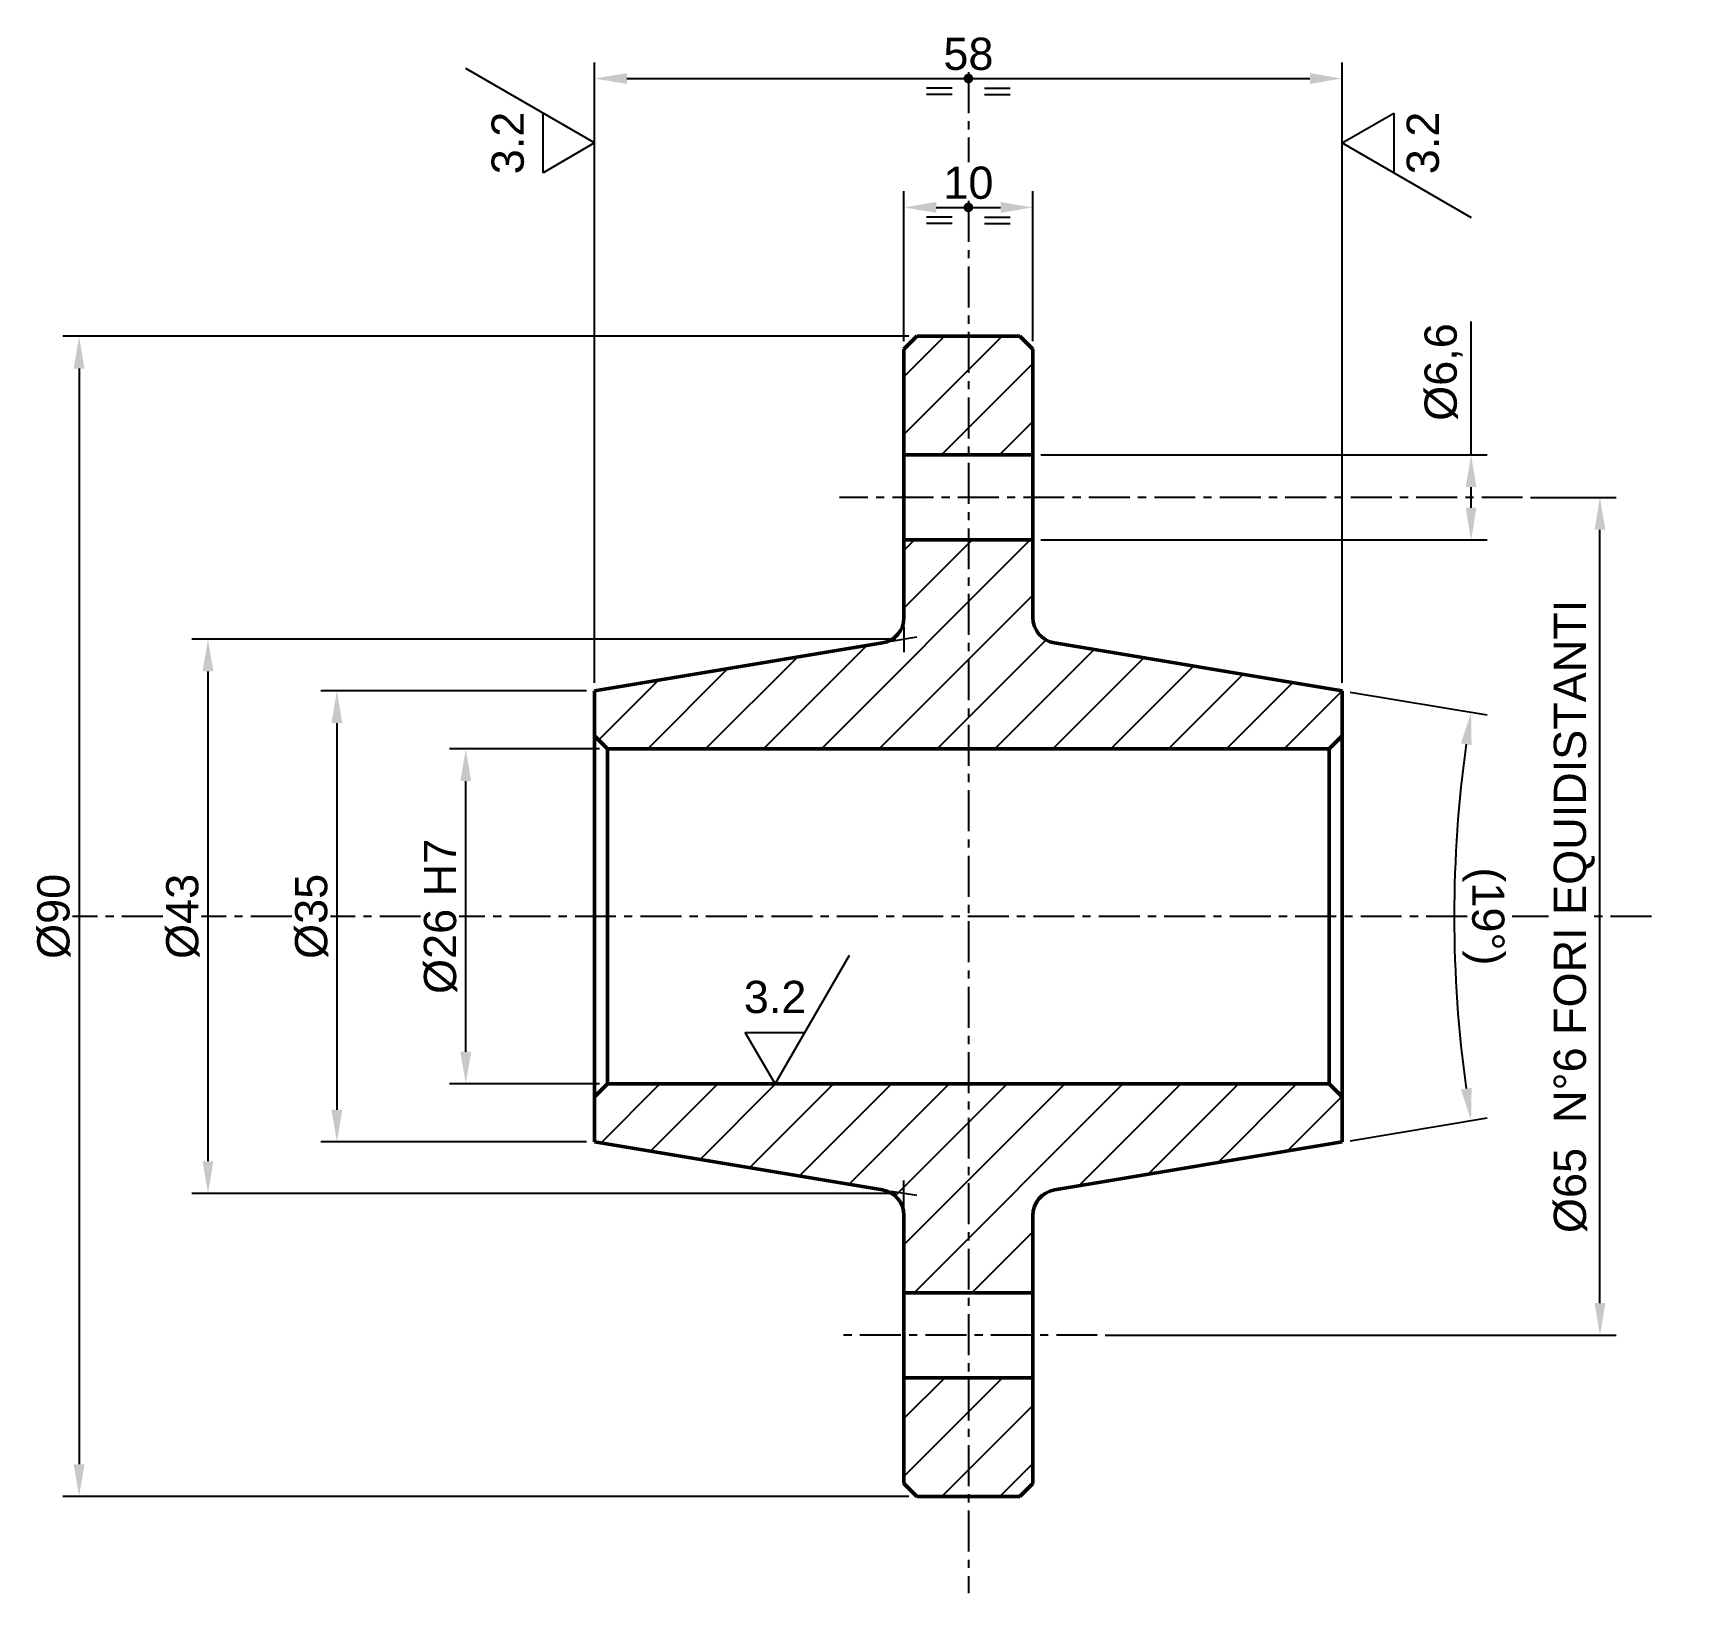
# Model space of a CAD drawing. Header units: millimetres. Extents: x 156 to 284, y 192 to 314.
import ezdxf
from ezdxf.enums import TextEntityAlignment as Align

# ---------------------------------------------------------------- set-up
doc = ezdxf.new("R2010")
doc.units = ezdxf.units.MM
doc.header["$LTSCALE"] = 0.1
doc.header["$PDSIZE"] = -5
doc.linetypes.add('CENTER', pattern=[50.8, 31.75, -6.35, 6.35, -6.35])
for name, color, linetype, lineweight in [('ASSE', 4, 'CENTER', 25), ('CONTORNO1', 7, 'Continuous', 50), ('QUOTA', 3, 'Continuous', 25), ('TRATTEGGIO', 1, 'Continuous', 25)]:
    doc.layers.add(name, color=color, linetype=linetype, lineweight=lineweight)
doc.styles.get("Standard").update_dxf_attribs({"font": 'arial.ttf'})
doc.dimstyles.new('ISO_1-1', dxfattribs={"dimtxt": 2.5, "dimasz": 2.5, "dimexe": 1.25, "dimexo": 0.625, "dimtad": 1, "dimtxsty": 'Standard', "dimcen": 2.5, "dimclrt": 2, "dimadec": 0, "dimazin": 0, "dimtfac": 1, "dimtmove": 0, "dimatfit": 3, "dimfxl": 1, "dimarcsym": 0})

# ---------------------------------------------------------------- blocks, each defined once
blk = doc.blocks.new('*D3')
at = {"layer": 'Defpoints', "color": 0}
for p in [(190, 258), (201, 258), (201, 232)]:
    blk.add_point(p, dxfattribs=at)
at = {"layer": 'QUOTA', "color": 0, "lineweight": -2}
for p, q in [((200.38, 258), (188.75, 258)), ((190, 234.5), (190, 255.5)), ((200.38, 232), (188.75, 232))]:
    blk.add_line(p, q, dxfattribs=at)
at = {"layer": 'QUOTA', "color": 0}
for points in [[(190.42, 255.5), (189.58, 255.5), (190, 258)], [(189.58, 234.5), (190.42, 234.5), (190, 232)]]:
    blk.add_solid(points, dxfattribs=at)
at = {"layer": 'QUOTA', "color": 2, "insert": (188.05, 245), "char_height": 2.5, "attachment_point": 5, "rotation": 90}
blk.add_mtext('%%C26 H7', dxfattribs=at)
blk = doc.blocks.new('*D4')
at = {"layer": 'Defpoints', "color": 0}
for p in [(200, 262.5), (180, 227.5), (200, 227.5)]:
    blk.add_point(p, dxfattribs=at)
at = {"layer": 'QUOTA', "color": 0, "lineweight": -2}
for p, q in [((199.38, 262.5), (178.75, 262.5)), ((180, 260), (180, 230)), ((199.38, 227.5), (178.75, 227.5))]:
    blk.add_line(p, q, dxfattribs=at)
at = {"layer": 'QUOTA', "color": 0}
for points in [[(180.42, 260), (179.58, 260), (180, 262.5)], [(179.58, 230), (180.42, 230), (180, 227.5)]]:
    blk.add_solid(points, dxfattribs=at)
at = {"layer": 'QUOTA', "color": 2, "insert": (178.05, 245), "char_height": 2.5, "attachment_point": 5, "rotation": 90}
blk.add_mtext('%%C35', dxfattribs=at)
blk = doc.blocks.new('*D5')
at = {"layer": 'Defpoints', "color": 0}
for p in [(224, 266.5), (170, 223.5), (224, 223.5)]:
    blk.add_point(p, dxfattribs=at)
at = {"layer": 'QUOTA', "color": 0, "lineweight": -2}
for p, q in [((223.38, 266.5), (168.75, 266.5)), ((170, 264), (170, 226)), ((223.38, 223.5), (168.75, 223.5))]:
    blk.add_line(p, q, dxfattribs=at)
at = {"layer": 'QUOTA', "color": 0}
for points in [[(170.42, 264), (169.58, 264), (170, 266.5)], [(169.58, 226), (170.42, 226), (170, 223.5)]]:
    blk.add_solid(points, dxfattribs=at)
at = {"layer": 'QUOTA', "color": 2, "insert": (168.05, 245), "char_height": 2.5, "attachment_point": 5, "rotation": 90}
blk.add_mtext('%%C43', dxfattribs=at)
blk = doc.blocks.new('*D6')
at = {"layer": 'Defpoints', "color": 0}
for p in [(225, 290), (160, 200), (225, 200)]:
    blk.add_point(p, dxfattribs=at)
at = {"layer": 'QUOTA', "color": 0, "lineweight": -2}
for p, q in [((224.38, 290), (158.75, 290)), ((160, 287.5), (160, 202.5)), ((224.38, 200), (158.75, 200))]:
    blk.add_line(p, q, dxfattribs=at)
at = {"layer": 'QUOTA', "color": 0}
for points in [[(160.42, 287.5), (159.58, 287.5), (160, 290)], [(159.58, 202.5), (160.42, 202.5), (160, 200)]]:
    blk.add_solid(points, dxfattribs=at)
at = {"layer": 'QUOTA', "color": 2, "insert": (158.05, 245), "char_height": 2.5, "attachment_point": 5, "rotation": 90}
blk.add_mtext('%%C90', dxfattribs=at)
blk = doc.blocks.new('*D7')
at = {"layer": 'Defpoints', "color": 0}
for p in [(234, 280.8), (268, 280.8), (234, 274.2)]:
    blk.add_point(p, dxfattribs=at)
at = {"layer": 'QUOTA', "color": 0, "lineweight": -2}
for p, q in [((268, 280.8), (268, 291.15)), ((234.62, 280.8), (269.25, 280.8)), ((268, 276.7), (268, 278.3)), ((234.62, 274.2), (269.25, 274.2))]:
    blk.add_line(p, q, dxfattribs=at)
at = {"layer": 'QUOTA', "color": 0}
for points in [[(268.42, 278.3), (267.58, 278.3), (268, 280.8)], [(267.58, 276.7), (268.42, 276.7), (268, 274.2)]]:
    blk.add_solid(points, dxfattribs=at)
at = {"layer": 'QUOTA', "color": 2, "insert": (265.87, 287.23), "char_height": 2.5, "attachment_point": 5, "rotation": 90}
blk.add_mtext('%%c6,6', dxfattribs=at)
blk = doc.blocks.new('*D8')
at = {"layer": 'Defpoints', "color": 0}
for p in [(272, 277.5), (278, 277.5), (239, 212.5)]:
    blk.add_point(p, dxfattribs=at)
at = {"layer": 'QUOTA', "color": 0, "lineweight": -2}
for p, q in [((272.62, 277.5), (279.25, 277.5)), ((278, 215), (278, 275)), ((239.62, 212.5), (279.25, 212.5))]:
    blk.add_line(p, q, dxfattribs=at)
at = {"layer": 'QUOTA', "color": 0}
for points in [[(278.42, 275), (277.58, 275), (278, 277.5)], [(277.58, 215), (278.42, 215), (278, 212.5)]]:
    blk.add_solid(points, dxfattribs=at)
at = {"layer": 'QUOTA', "color": 2, "insert": (276.01, 245), "char_height": 2.5, "attachment_point": 5, "rotation": 90}
blk.add_mtext('%%c65  N°6 FORI EQUIDISTANTI', dxfattribs=at)
blk = doc.blocks.new('*D9')
at = {"layer": 'Defpoints', "color": 0}
for p in [(234, 300), (224, 289), (234, 289)]:
    blk.add_point(p, dxfattribs=at)
at = {"layer": 'QUOTA', "color": 0, "lineweight": -2}
for p, q in [((224, 289.62), (224, 301.25)), ((234, 289.62), (234, 301.25)), ((226.5, 300), (231.5, 300))]:
    blk.add_line(p, q, dxfattribs=at)
at = {"layer": 'QUOTA', "color": 0}
for points in [[(226.5, 300.42), (226.5, 299.58), (224, 300)], [(231.5, 299.58), (231.5, 300.42), (234, 300)]]:
    blk.add_solid(points, dxfattribs=at)
at = {"layer": 'QUOTA', "color": 2, "insert": (229, 301.9), "char_height": 2.5, "attachment_point": 5}
blk.add_mtext('10', dxfattribs=at)
blk = doc.blocks.new('*D10')
at = {"layer": 'Defpoints', "color": 0}
for p in [(258, 310), (200, 262.5), (258, 262.5)]:
    blk.add_point(p, dxfattribs=at)
at = {"layer": 'QUOTA', "color": 0, "lineweight": -2}
for p, q in [((200, 263.12), (200, 311.25)), ((258, 263.12), (258, 311.25)), ((202.5, 310), (255.5, 310))]:
    blk.add_line(p, q, dxfattribs=at)
at = {"layer": 'QUOTA', "color": 0}
for points in [[(202.5, 310.42), (202.5, 309.58), (200, 310)], [(255.5, 309.58), (255.5, 310.42), (258, 310)]]:
    blk.add_solid(points, dxfattribs=at)
at = {"layer": 'QUOTA', "color": 2, "insert": (229, 311.9), "char_height": 2.5, "attachment_point": 5}
blk.add_mtext('58', dxfattribs=at)
blk = doc.blocks.new('Simbolo_Simmetria')
at = {"layer": 'QUOTA'}
for p, q in [((-1.25, -0.75), (-3.25, -0.75)), ((-1.25, -1.25), (-3.25, -1.25)), ((1.25, -0.75), (3.25, -0.75)), ((1.25, -1.25), (3.25, -1.25))]:
    blk.add_line(p, q, dxfattribs=at)
at = {"layer": 'QUOTA', "const_width": 0.375}
blk.add_lwpolyline([(-0.1875, 0, 1), (0.1875, 0, 1)], format="xyb", close=True, dxfattribs=at)
blk = doc.blocks.new('*D12')
at = {"layer": 'Defpoints', "color": 0}
for p in [(235.67, 266.22), (258, 262.5), (266.84, 250.3), (258, 227.5), (235.67, 223.78)]:
    blk.add_point(p, dxfattribs=at)
at = {"layer": 'QUOTA', "color": 0, "lineweight": -2}
for p, q in [((258.62, 262.4), (269.24, 260.63)), ((258.62, 227.6), (269.24, 229.37))]:
    blk.add_line(p, q, dxfattribs=at)
blk.add_arc((363, 245), 96.31, 172.025, 187.975, dxfattribs=at)
at = {"layer": 'QUOTA', "color": 0}
for points in [[(268.04, 258.3), (267.21, 258.42), (268, 260.83)], [(267.21, 231.58), (268.04, 231.7), (268, 229.17)]]:
    blk.add_solid(points, dxfattribs=at)
at = {"layer": 'QUOTA', "color": 2, "insert": (268.96, 245), "char_height": 2.5, "attachment_point": 5, "rotation": 270}
blk.add_mtext('(19%%d)', dxfattribs=at)
blk = doc.blocks.new('Rug_Lavorazione')
at = {"layer": 'QUOTA'}
for p, q in [((0, 0), (5.77, 10)), ((0, 0), (-2.31, 4)), ((-2.31, 4), (2.31, 4))]:
    blk.add_line(p, q, dxfattribs=at)
at = {"layer": 'QUOTA', "color": 2, "flags": 8}
blk.add_attdef('Rugosità', text='', height=2.5, dxfattribs=at).set_placement((0, 5.5), align=Align.CENTER)
blk = doc.blocks.new('Rug_Lavorazione_Ruotato')
at = {"layer": 'QUOTA'}
for p, q in [((0, 0), (-5.77, -10)), ((0, 0), (2.31, -4)), ((2.31, -4), (-2.31, -4))]:
    blk.add_line(p, q, dxfattribs=at)
at = {"layer": 'QUOTA', "color": 2, "flags": 8}
blk.add_attdef('Rugosità', text='', height=2.5, dxfattribs=at).set_placement((0, -7.5), align=Align.CENTER)

msp = doc.modelspace()

# ---------------------------------------------------------------- hatches: boundary and pattern name
at = {"layer": 'TRATTEGGIO'}
h = msp.add_hatch(dxfattribs=at)
h.set_pattern_fill('ANSI31', color=256, style=0)
h.paths.add_polyline_path([(234, 280.8), (234, 289), (233, 290), (225, 290), (224, 289), (224, 280.8)])
h.paths.add_polyline_path([(258, 262.5), (235.671, 266.221, -0.3666294), (234, 268.194), (234, 274.2), (224, 274.2), (224, 268.194, -0.3666294), (222.329, 266.221), (200, 262.5), (200, 259), (201, 258), (257, 258), (258, 259)])
h.paths.add_polyline_path([(235.671, 223.779), (258, 227.5), (258, 231), (257, 232), (201, 232), (200, 231), (200, 227.5), (222.329, 223.779, -0.3666294), (224, 221.806), (224, 215.8), (234, 215.8), (234, 221.806, -0.3666294)])
h.paths.add_polyline_path([(234, 201), (234, 209.2), (224, 209.2), (224, 201), (225, 200), (233, 200)])

# ---------------------------------------------------------------- linework, layer by layer
at = {"layer": 'ASSE'}
for p, q in [((229, 310.5), (229, 303.5)), ((229, 300.5), (229, 192.5)), ((272, 277.5), (219, 277.5)), ((166.5, 245), (159.5, 245)), ((176.5, 245), (169.5, 245)), ((186.5, 245), (179.5, 245)), ((267.692, 245), (189.5, 245)), ((274, 245), (271.192, 245)), ((282, 245), (277.5, 245)), ((239, 212.5), (219, 212.5))]:
    msp.add_line(p, q, dxfattribs=at)
at = {"layer": 'CONTORNO1'}
for p, q in [((225, 290), (224, 289)), ((225, 290), (233, 290)), ((233, 290), (234, 289)), ((224, 289), (224, 268.194)), ((234, 289), (234, 268.194)), ((234, 280.8), (224, 280.8)), ((234, 274.2), (224, 274.2)), ((222.329, 266.221), (200, 262.5)), ((235.671, 266.221), (258, 262.5)), ((200, 227.5), (200, 262.5)), ((258, 262.5), (258, 227.5)), ((200, 259), (201, 258)), ((258, 259), (257, 258)), ((257, 258), (201, 258)), ((201, 258), (201, 232)), ((257, 258), (257, 232)), ((200, 231), (201, 232)), ((257, 232), (201, 232)), ((258, 231), (257, 232)), ((222.329, 223.779), (200, 227.5)), ((235.671, 223.779), (258, 227.5)), ((224, 221.806), (224, 201)), ((234, 221.806), (234, 201)), ((234, 215.8), (224, 215.8)), ((234, 209.2), (224, 209.2)), ((224, 201), (225, 200)), ((233, 200), (234, 201)), ((233, 200), (225, 200))]:
    msp.add_line(p, q, dxfattribs=at)
for centre, start, end in [((222, 268.194), 279.46232, 0), ((236, 268.194), 180, 260.53768), ((222, 221.806), 0, 80.53768), ((236, 221.806), 99.46232, 180)]:
    msp.add_arc(centre, 2, start, end, dxfattribs=at)
at = {"layer": 'QUOTA'}
for p, q in [((224.986, 266.664), (223.014, 266.336)), ((224, 267.5), (224, 265.5)), ((224, 222.5), (224, 224.5)), ((224.986, 223.336), (223.014, 223.664))]:
    msp.add_line(p, q, dxfattribs=at)

# ---------------------------------------------------------------- block references
at = {"layer": 'QUOTA', "rotation": 90}
for name, p in [('Rug_Lavorazione', (200, 305)), ('Rug_Lavorazione_Ruotato', (258, 305))]:
    msp.add_blockref(name, p, dxfattribs=at).add_auto_attribs({'Rugosità': '3.2'})
at = {"layer": 'QUOTA'}
for p in [(229, 310), (229, 300)]:
    msp.add_blockref('Simbolo_Simmetria', p, dxfattribs=at)
msp.add_blockref('Rug_Lavorazione', (214, 232), dxfattribs=at).add_auto_attribs({'Rugosità': '3.2'})

# ---------------------------------------------------------------- dimensions: what is measured, and where the dimension line sits
for base, p1, p2, picture, middle in [((258, 310), (200, 262.5), (258, 262.5), '*D10', (229, 311.901)), ((234, 300), (224, 289), (234, 289), '*D9', (229, 301.901))]:
    dim = msp.add_linear_dim(base=base, p1=p1, p2=p2, dimstyle='ISO_1-1', dxfattribs=at)
    dim.commit()
    dim.dimension.update_dxf_attribs({"geometry": picture, "text_midpoint": middle})
for base, p1, p2, text, picture, middle in [((268, 280.8), (234, 274.2), (234, 280.8), '%%c<>', '*D7', (265.874, 287.228)), ((160, 200), (225, 290), (225, 200), '%%C<>', '*D6', (158.054, 245)), ((278, 277.5), (239, 212.5), (272, 277.5), '%%c<>  N°6 FORI EQUIDISTANTI', '*D8', (276.006, 245)), ((170, 223.5), (224, 266.5), (224, 223.5), '%%C<>', '*D5', (168.054, 245)), ((180, 227.5), (200, 262.5), (200, 227.5), '%%C<>', '*D4', (178.054, 245)), ((190, 258), (201, 232), (201, 258), '%%C<> H7', '*D3', (188.054, 245))]:
    dim = msp.add_linear_dim(base=base, p1=p1, p2=p2, angle=90, text=text, dimstyle='ISO_1-1', dxfattribs=at)
    dim.commit()
    dim.dimension.update_dxf_attribs({"geometry": picture, "text_midpoint": middle})
dim = msp.add_angular_dim_2l(base=(266.838, 250.299), line1=((235.671, 266.221), (258, 262.5)), line2=((235.671, 223.779), (258, 227.5)), text='(<>)', dimstyle='ISO_1-1', dxfattribs=at)
dim.commit()
dim.dimension.update_dxf_attribs({"geometry": '*D12', "text_midpoint": (268.956, 245)})

doc.saveas('drawing.dxf')
